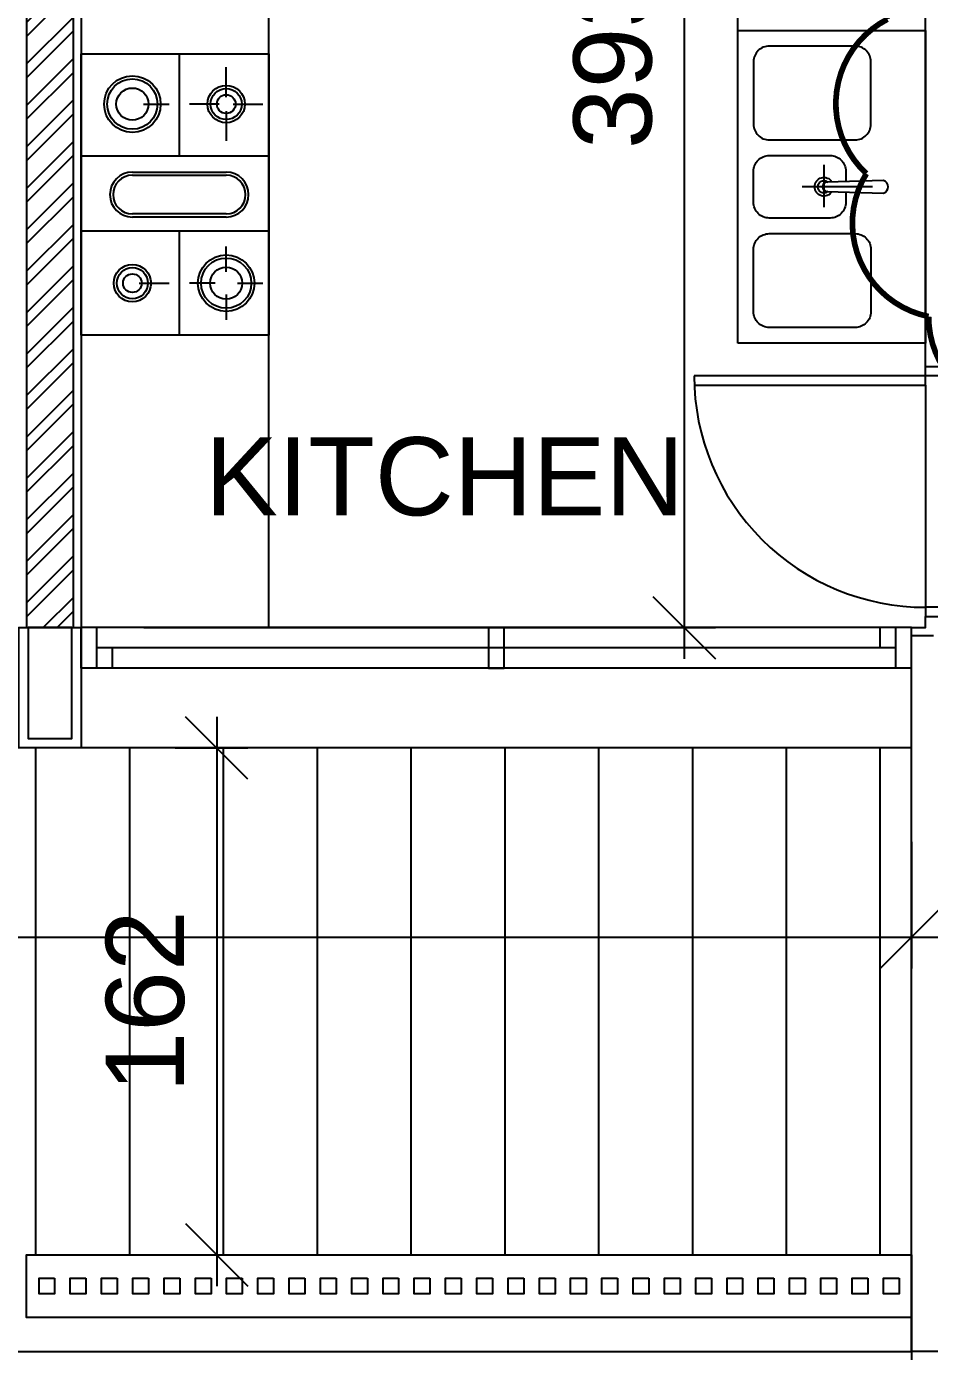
# Model space of a CAD drawing. Extents: x -1.8 to 45.6, y -22.6 to 61.5.
# Drawn here: x 8.678 to 11.566, y 3.5 to 7.738 of the extents above; entities that cross this region are included whole.
import ezdxf
from ezdxf.enums import TextEntityAlignment as Align

# ---------------------------------------------------------------- set-up
doc = ezdxf.new("R2010")
doc.units = 0
doc.header["$MEASUREMENT"] = 0
doc.header["$PDMODE"] = 35
doc.header["$PDSIZE"] = 0.3
doc.layers.get('0').update_dxf_attribs({"linetype": 'CONTINUOUS'})
doc.layers.get('DEFPOINTS').update_dxf_attribs({"linetype": 'CONTINUOUS'})
for name, color, linetype in [('60%', 7, 'CONTINUOUS'), ('A-ALU', 9, 'CONTINUOUS'), ('A-AREAS', 6, 'CONTINUOUS'), ('A-claustra', 9, 'CONTINUOUS'), ('a-dim', 3, 'CONTINUOUS'), ('A-DOORS', 1, 'CONTINUOUS'), ('A-HATCH-WALL', 8, 'CONTINUOUS'), ('a-kitchen', 95, 'CONTINUOUS'), ('A-NOMENCLATURE', 3, 'CONTINUOUS'), ('A-PLASTER', 8, 'CONTINUOUS'), ('A-PORTE', 1, 'CONTINUOUS'), ('A-PROJECTION', 9, 'CONTINUOUS'), ('a-revetement', 1, 'CONTINUOUS'), ('a-stru-fac', 200, 'CONTINUOUS'), ('A-TILES', 137, 'CONTINUOUS'), ('A-WALL', 4, 'CONTINUOUS')]:
    doc.layers.add(name, color=color, linetype=linetype)
doc.styles.add('A100-STEXT', font='arial.ttf', dxfattribs={"height": 0.25})
doc.dimstyles.new('A100-DIM', dxfattribs={"dimtxt": 0.25, "dimasz": 0.2, "dimexe": 0.1, "dimexo": 0.3, "dimgap": 0.1, "dimtad": 1, "dimlfac": 100, "dimrnd": 0.5, "dimdsep": 46, "dimtxsty": 'A100-STEXT', "dimblk1": 'OBLIQUE', "dimblk2": 'OBLIQUE', "dimsah": 1, "dimcen": -0.05, "dimdle": 0.1, "dimclrd": 15, "dimclre": 15, "dimclrt": 256, "dimadec": 0, "dimazin": 0, "dimtfac": 0.28, "dimtix": 1, "dimtmove": 2, "dimatfit": 3, "dimldrblk": 'OBLIQUE', "dimfxl": 1, "dimtolj": 1, "dimarcsym": 0})

# ---------------------------------------------------------------- blocks, each defined once
blk = doc.blocks.new('sink')
at = {"layer": 'a-kitchen'}
for p, q in [((0.325, -0.43), (0.325, -0.565)), ((0.17, -0.5), (0.395, -0.5))]:
    blk.add_line(p, q, dxfattribs=at)
blk.add_lwpolyline([(0.6, -1), (0.6, 0), (0, 0), (0, -1)], close=True, dxfattribs=at)
for points in [[(0.225, -0.05), (0.5, -0.05, -0.414214), (0.55, -0.1), (0.55, -0.3, -0.414214), (0.5, -0.35), (0.225, -0.35, -0.414214), (0.175, -0.3), (0.175, -0.1, -0.414214)], [(0.1342, -0.4799), (0.316, -0.4851, -0.89936), (0.316, -0.5149), (0.1342, -0.5201, -0.70892)], [(0.225, -0.95), (0.5, -0.95, 0.414214), (0.55, -0.9), (0.55, -0.7, 0.414214), (0.5, -0.65), (0.225, -0.65, 0.414214), (0.175, -0.7), (0.175, -0.9, 0.414214)]]:
    blk.add_lwpolyline(points, format="xyb", close=True, dxfattribs=at)
blk.add_lwpolyline([(0.255, -0.5165), (0.255, -0.55, 0.414214), (0.305, -0.6), (0.5, -0.6, 0.414214), (0.55, -0.55), (0.55, -0.45, 0.414214), (0.5, -0.4), (0.305, -0.4, 0.414214), (0.255, -0.45), (0.255, -0.4835, 62.569326)], format="xyb", dxfattribs=at)
for radius, start, end in [(0.03, 211.8659, 148.1341), (0.02, 229.2152, 130.7848)]:
    blk.add_arc((0.325, -0.5), radius, start, end, dxfattribs=at)
blk = doc.blocks.new('oven')
at = {"layer": 'a-kitchen'}
for p, q in [((0.3135, 0), (0.3135, -0.3272)), ((0.3135, 0), (0.3135, -0.3272)), ((0.4635, -0.1383), (0.4635, -0.0427)), ((0.4635, -0.1383), (0.4635, -0.0427)), ((0.1993, -0.1605), (0.2811, -0.1605)), ((0.1993, -0.1605), (0.2811, -0.1605)), ((0.4414, -0.1605), (0.346, -0.1605)), ((0.4414, -0.1605), (0.346, -0.1605)), ((0.4857, -0.1605), (0.5811, -0.1605)), ((0.4857, -0.1605), (0.5811, -0.1605)), ((0.4635, -0.1827), (0.4635, -0.2782)), ((0.4635, -0.1827), (0.4635, -0.2782)), ((0.5935, -0.3272), (0, -0.3272)), ((0.6, -0.3272), (0, -0.3272)), ((0.1635, -0.3781), (0.4635, -0.3781)), ((0.1635, -0.3781), (0.4635, -0.3781)), ((0.1635, -0.3881), (0.4635, -0.3881)), ((0.1635, -0.3881), (0.4635, -0.3881)), ((0.4635, -0.5119), (0.1635, -0.5119)), ((0.4635, -0.5119), (0.1635, -0.5119)), ((0.4635, -0.5219), (0.1635, -0.5219)), ((0.4635, -0.5219), (0.1635, -0.5219)), ((0.5935, -0.5667), (0, -0.5667)), ((0.6, -0.5667), (0, -0.5667)), ((0.3135, -0.5667), (0.3135, -0.9)), ((0.3135, -0.5667), (0.3135, -0.9)), ((0.4635, -0.6976), (0.4635, -0.6156)), ((0.4635, -0.6976), (0.4635, -0.6156)), ((0.1857, -0.7333), (0.2811, -0.7333)), ((0.1857, -0.7333), (0.2811, -0.7333)), ((0.4278, -0.7333), (0.346, -0.7333)), ((0.4278, -0.7333), (0.346, -0.7333)), ((0.4993, -0.7333), (0.5811, -0.7333)), ((0.4993, -0.7333), (0.5811, -0.7333)), ((0.4635, -0.7691), (0.4635, -0.8511)), ((0.4635, -0.7691), (0.4635, -0.8511))]:
    blk.add_line(p, q, dxfattribs=at)
blk.add_lwpolyline([(0, -0.9), (0, 0), (0.6, 0), (0.6, -0.9)], close=True, dxfattribs=at)
for centre, radius in [((0.1635, -0.1605), 0.0904), ((0.1635, -0.1605), 0.0904), ((0.1635, -0.1605), 0.0804), ((0.1635, -0.1605), 0.0804), ((0.1635, -0.1605), 0.0514), ((0.1635, -0.1605), 0.0514), ((0.4635, -0.1605), 0.0597), ((0.4635, -0.1605), 0.0597), ((0.4635, -0.1605), 0.0497), ((0.4635, -0.1605), 0.0497), ((0.4635, -0.1605), 0.0299), ((0.4635, -0.1605), 0.0299), ((0.1635, -0.7333), 0.0597), ((0.1635, -0.7333), 0.0597), ((0.4635, -0.7333), 0.0904), ((0.4635, -0.7333), 0.0904), ((0.4635, -0.7333), 0.0804), ((0.4635, -0.7333), 0.0804), ((0.1635, -0.7333), 0.0497), ((0.1635, -0.7333), 0.0497), ((0.1635, -0.7333), 0.0299), ((0.1635, -0.7333), 0.0299), ((0.4635, -0.7333), 0.0514), ((0.4635, -0.7333), 0.0514)]:
    blk.add_circle(centre, radius, dxfattribs=at)
for centre, radius, start, end in [((0.1635, -0.45), 0.0719, 90, 270), ((0.1635, -0.45), 0.0719, 90, 270), ((0.4635, -0.45), 0.0719, 270, 90), ((0.4635, -0.45), 0.0719, 270, 90), ((0.1635, -0.45), 0.0619, 90, 270), ((0.1635, -0.45), 0.0619, 90, 270), ((0.4635, -0.45), 0.0619, 270, 90), ((0.4635, -0.45), 0.0619, 270, 90)]:
    blk.add_arc(centre, radius, start, end, dxfattribs=at)
blk = doc.blocks.new('P80E19D')
at = {"layer": 'A-PORTE'}
for p, q in [((0, -0.19), (0, 0)), ((0, 0), (0.05, 0)), ((0.05, 0), (0.05, -0.14)), ((0.75, 0), (0.75, -0.14)), ((0.8, 0), (0.75, 0)), ((0.8, -0.19), (0.8, 0)), ((0.05, -0.14), (0.03, -0.14)), ((0.03, -0.14), (0.03, -0.19)), ((0.75, -0.14), (0.77, -0.14)), ((0.77, -0.14), (0.77, -0.19)), ((0.03, -0.19), (0, -0.19)), ((0.06, -0.19), (0.02, -0.19)), ((0.03, -0.19), (0.03, -0.93)), ((0.06, -0.93), (0.06, -0.19)), ((0.77, -0.19), (0.8, -0.19))]:
    blk.add_line(p, q, dxfattribs=at)
blk.add_arc((0.03, -0.19), 0.74, 270, 0, dxfattribs=at)
blk = doc.blocks.new('A$C5D3262F0')
at = {"layer": 'A-ALU'}
for p, q in [((11.5084, 5.815), (8.8534, 5.815)), ((8.8534, 5.685), (8.8534, 5.815)), ((8.9034, 5.685), (8.9034, 5.815)), ((11.4084, 5.75), (11.4084, 5.815)), ((11.4584, 5.685), (11.4584, 5.815)), ((11.5084, 5.685), (11.5084, 5.815)), ((11.4584, 5.75), (8.9034, 5.75)), ((8.9534, 5.685), (8.9534, 5.75)), ((11.5084, 5.685), (8.8534, 5.685))]:
    blk.add_line(p, q, dxfattribs=at)
blk.add_lwpolyline([(10.2059, 5.815), (10.1559, 5.815), (10.1559, 5.685), (10.2059, 5.685)], close=True, dxfattribs=at)
blk = doc.blocks.new('_OBLIQUE')
at = {"color": 0, "linetype": 'ByBlock'}
blk.add_line((-0.5, -0.5), (0.5, 0.5), dxfattribs=at)
blk = doc.blocks.new('*D86')
at = {"layer": 'a-dim', "color": 15, "lineweight": -2}
for p, q in [((7.602, 11.7), (7.602, 5.715)), ((8.2034, 11.6), (7.502, 11.6)), ((8.4534, 5.815), (7.502, 5.815))]:
    blk.add_line(p, q, dxfattribs=at)
at = {"layer": 'DEFPOINTS', "color": 0}
for p in [(8.5034, 11.6), (7.602, 5.815), (8.7534, 5.815)]:
    blk.add_point(p, dxfattribs=at)
at = {"layer": 'a-dim', "color": 15, "lineweight": -2, "xscale": 0.2, "yscale": 0.2, "zscale": 0.2}
for p, rotation in [((7.602, 11.6), 90), ((7.602, 5.815), 270)]:
    blk.add_blockref('_OBLIQUE', p, dxfattribs=dict(at, rotation=rotation))
at = {"layer": 'a-dim', "insert": (7.3743, 8.7075), "char_height": 0.25, "attachment_point": 5, "rotation": 90, "style": 'A100-STEXT'}
blk.add_mtext('\\A1;578.5', dxfattribs=at)
blk = doc.blocks.new('*D127')
at = {"layer": 'a-dim', "color": 15, "lineweight": -2}
for p, q in [((10.7816, 9.85), (10.7816, 5.715)), ((11.2784, 9.75), (10.6816, 9.75)), ((9.0534, 5.815), (10.8816, 5.815))]:
    blk.add_line(p, q, dxfattribs=at)
at = {"layer": 'DEFPOINTS', "color": 0}
for p in [(11.5784, 9.75), (8.7534, 5.815), (10.7816, 5.815)]:
    blk.add_point(p, dxfattribs=at)
at = {"layer": 'a-dim', "color": 15, "lineweight": -2, "xscale": 0.2, "yscale": 0.2, "zscale": 0.2}
for p, rotation in [((10.7816, 9.75), 90), ((10.7816, 5.815), 270)]:
    blk.add_blockref('_OBLIQUE', p, dxfattribs=dict(at, rotation=rotation))
at = {"layer": 'a-dim', "insert": (10.5539, 7.7825), "char_height": 0.25, "attachment_point": 5, "rotation": 90, "style": 'A100-STEXT'}
blk.add_mtext('\\A1;393.5', dxfattribs=at)
blk = doc.blocks.new('*D262')
at = {"layer": 'a-dim', "color": 15, "lineweight": -2}
for p, q in [((4.2984, 5.13), (4.2984, 4.7248)), ((11.5084, 5.13), (11.5084, 4.7248)), ((4.1984, 4.8248), (11.6084, 4.8248))]:
    blk.add_line(p, q, dxfattribs=at)
at = {"layer": 'DEFPOINTS', "color": 0}
for p in [(4.2984, 5.43), (11.5084, 5.43), (11.5084, 4.8248)]:
    blk.add_point(p, dxfattribs=at)
at = {"layer": 'a-dim', "color": 15, "lineweight": -2, "xscale": 0.2, "yscale": 0.2, "zscale": 0.2, "rotation": 180}
blk.add_blockref('_OBLIQUE', (4.2984, 4.8248), dxfattribs=at)
at = {"layer": 'a-dim', "color": 15, "lineweight": -2, "xscale": 0.2, "yscale": 0.2, "zscale": 0.2}
blk.add_blockref('_OBLIQUE', (11.5084, 4.8248), dxfattribs=at)
at = {"layer": 'a-dim', "insert": (7.9034, 5.0503), "char_height": 0.25, "attachment_point": 5, "style": 'A100-STEXT'}
blk.add_mtext('\\A1;721', dxfattribs=at)
blk = doc.blocks.new('*D263')
at = {"layer": 'a-dim', "color": 15, "lineweight": -2}
for p, q in [((9.2865, 5.53), (9.2865, 3.7089)), ((9.1534, 5.43), (9.3865, 5.43)), ((9.1534, 3.8089), (9.3865, 3.8089))]:
    blk.add_line(p, q, dxfattribs=at)
at = {"layer": 'DEFPOINTS', "color": 0}
for p in [(8.8534, 5.43), (8.8534, 3.8089), (9.2865, 3.8089)]:
    blk.add_point(p, dxfattribs=at)
at = {"layer": 'a-dim', "color": 15, "lineweight": -2, "xscale": 0.2, "yscale": 0.2, "zscale": 0.2}
for p, rotation in [((9.2865, 5.43), 90), ((9.2865, 3.8089), 270)]:
    blk.add_blockref('_OBLIQUE', p, dxfattribs=dict(at, rotation=rotation))
at = {"layer": 'a-dim', "insert": (9.0588, 4.6194), "char_height": 0.25, "attachment_point": 5, "rotation": 90, "style": 'A100-STEXT'}
blk.add_mtext('\\A1;162', dxfattribs=at)
blk = doc.blocks.new('*D306')
at = {"layer": '60%', "color": 15, "lineweight": -2}
for p, q in [((4.2984, 3.793), (4.2984, 2.5371)), ((11.5084, 3.793), (11.5084, 2.5371)), ((4.1984, 2.6371), (11.6084, 2.6371))]:
    blk.add_line(p, q, dxfattribs=at)
at = {"layer": 'DEFPOINTS', "color": 0}
for p in [(4.2984, 4.093), (11.5084, 4.093), (11.5084, 2.6371)]:
    blk.add_point(p, dxfattribs=at)
at = {"layer": '60%', "color": 15, "lineweight": -2, "xscale": 0.2, "yscale": 0.2, "zscale": 0.2, "rotation": 180}
blk.add_blockref('_OBLIQUE', (4.2984, 2.6371), dxfattribs=at)
at = {"layer": '60%', "color": 15, "lineweight": -2, "xscale": 0.2, "yscale": 0.2, "zscale": 0.2}
blk.add_blockref('_OBLIQUE', (11.5084, 2.6371), dxfattribs=at)
at = {"layer": '60%', "insert": (7.9034, 2.8626), "char_height": 0.25, "attachment_point": 5, "style": 'A100-STEXT'}
blk.add_mtext('\\A1;721', dxfattribs=at)

msp = doc.modelspace()

# ---------------------------------------------------------------- hatches: boundary and pattern name
at = {"layer": 'A-HATCH-WALL'}
h = msp.add_hatch(dxfattribs=at)
h.set_pattern_fill('ANSI32', color=256, scale=0.25, style=0)
h.paths.add_polyline_path([(9.47837, 9.75), (9.47837, 9.9), (8.67837, 9.9), (8.67837, 5.815), (8.82837, 5.815), (8.82837, 9.75)])
at = {"layer": 'A-TILES'}
h = msp.add_hatch(dxfattribs=at)
h.set_pattern_fill('_USER', color=256, scale=0.3, angle=90, style=0, pattern_type=0)
h.set_pattern_definition([(90, (30.60837, 8.1), (-0.3, 2e-17), [])])
h.paths.add_polyline_path([(11.50837, 5.43), (8.87837, 5.43), (8.67837, 5.43), (7.72837, 5.43), (7.52837, 5.43), (4.29837, 5.43), (4.29837, 3.8089), (8.67837, 3.8089), (11.50837, 3.8089)])

# ---------------------------------------------------------------- linework, layer by layer
at = {"layer": 'A-ALU'}
msp.add_line((11.50837, 5.43), (8.85337, 5.43), dxfattribs=at)
at = {"layer": 'A-AREAS'}
msp.add_lwpolyline([(3.85837, 20.75), (11.50837, 20.75), (11.50837, 22.5962), (13.67837, 22.5962), (13.67837, 18.325), (11.72837, 18.325), (11.72837, 17.4), (11.72837, 17.4), (11.72837, 11.725), (10.50337, 11.725), (10.50337, 9.825), (11.72837, 9.825), (11.72837, 7.7), (13.67837, 7.7), (13.67837, 3.5), (11.50837, 3.5), (11.50837, 5.43), (4.29837, 5.43)], dxfattribs=at)
at = {"layer": 'A-AREAS', "color": 30, "const_width": 0.01829}
msp.add_lwpolyline([(13.2025, 7.39365, 0.5205671), (13.06797, 7.87366, 0.5205671), (12.70357, 8.21383, 0.5205671), (12.21546, 8.31507, 0.5205671), (11.74583, 8.14788, 0.5205671), (11.43149, 7.76097, 0.5205671), (11.36403, 7.26706, 0.5205671), (11.56308, 6.81002, 0.5205671), (11.97067, 6.52301, 0.5205671), (12.46805, 6.48963, 0.5205671), (12.91033, 6.71961, 0.5205671)], format="xyb", close=True, dxfattribs=at)
at = {"layer": 'A-AREAS'}
msp.add_lwpolyline([(11.50837, 5.43), (4.29837, 5.43), (4.29837, 3.8089), (2.03312, 3.5), (11.50837, 3.5)], close=True, dxfattribs=at)
at = {"layer": 'A-claustra'}
for points in [[(11.50837, 3.8089), (11.50837, 3.6089), (8.67837, 3.6089), (8.67837, 3.8089)], [(8.76837, 3.7339), (8.76837, 3.6839), (8.71837, 3.6839), (8.71837, 3.7339)], [(8.86837, 3.7339), (8.86837, 3.6839), (8.81837, 3.6839), (8.81837, 3.7339)], [(8.96837, 3.7339), (8.96837, 3.6839), (8.91837, 3.6839), (8.91837, 3.7339)], [(9.06837, 3.7339), (9.06837, 3.6839), (9.01837, 3.6839), (9.01837, 3.7339)], [(9.16837, 3.7339), (9.16837, 3.6839), (9.11837, 3.6839), (9.11837, 3.7339)], [(9.26837, 3.7339), (9.26837, 3.6839), (9.21837, 3.6839), (9.21837, 3.7339)], [(9.36837, 3.7339), (9.36837, 3.6839), (9.31837, 3.6839), (9.31837, 3.7339)], [(9.46837, 3.7339), (9.46837, 3.6839), (9.41837, 3.6839), (9.41837, 3.7339)], [(9.56837, 3.7339), (9.56837, 3.6839), (9.51837, 3.6839), (9.51837, 3.7339)], [(9.66837, 3.7339), (9.66837, 3.6839), (9.61837, 3.6839), (9.61837, 3.7339)], [(9.76837, 3.7339), (9.76837, 3.6839), (9.71837, 3.6839), (9.71837, 3.7339)], [(9.86837, 3.7339), (9.86837, 3.6839), (9.81837, 3.6839), (9.81837, 3.7339)], [(9.96837, 3.7339), (9.96837, 3.6839), (9.91837, 3.6839), (9.91837, 3.7339)], [(10.06837, 3.7339), (10.06837, 3.6839), (10.01837, 3.6839), (10.01837, 3.7339)], [(10.16837, 3.7339), (10.16837, 3.6839), (10.11837, 3.6839), (10.11837, 3.7339)], [(10.26837, 3.7339), (10.26837, 3.6839), (10.21837, 3.6839), (10.21837, 3.7339)], [(10.36837, 3.7339), (10.36837, 3.6839), (10.31837, 3.6839), (10.31837, 3.7339)], [(10.46837, 3.7339), (10.46837, 3.6839), (10.41837, 3.6839), (10.41837, 3.7339)], [(10.56837, 3.7339), (10.56837, 3.6839), (10.51837, 3.6839), (10.51837, 3.7339)], [(10.66837, 3.7339), (10.66837, 3.6839), (10.61837, 3.6839), (10.61837, 3.7339)], [(10.76837, 3.7339), (10.76837, 3.6839), (10.71837, 3.6839), (10.71837, 3.7339)], [(10.86837, 3.7339), (10.86837, 3.6839), (10.81837, 3.6839), (10.81837, 3.7339)], [(10.96837, 3.7339), (10.96837, 3.6839), (10.91837, 3.6839), (10.91837, 3.7339)], [(11.06837, 3.7339), (11.06837, 3.6839), (11.01837, 3.6839), (11.01837, 3.7339)], [(11.16837, 3.7339), (11.16837, 3.6839), (11.11837, 3.6839), (11.11837, 3.7339)], [(11.26837, 3.7339), (11.26837, 3.6839), (11.21837, 3.6839), (11.21837, 3.7339)], [(11.36837, 3.7339), (11.36837, 3.6839), (11.31837, 3.6839), (11.31837, 3.7339)], [(11.46837, 3.7339), (11.46837, 3.6839), (11.41837, 3.6839), (11.41837, 3.7339)]]:
    msp.add_lwpolyline(points, close=True, dxfattribs=at)
at = {"layer": 'a-kitchen'}
for p, q in [((9.45337, 5.815), (9.45337, 9.725)), ((10.95337, 6.725), (10.95337, 9.725))]:
    msp.add_line(p, q, dxfattribs=at)
at = {"layer": 'A-PLASTER'}
for points in [[(9.47837, 9.725), (8.85337, 9.725), (8.85337, 5.815)], [(11.55337, 6.65), (11.55337, 9.725), (10.37837, 9.725)], [(11.50837, 5.815), (11.55337, 5.815), (11.55337, 5.85)]]:
    msp.add_lwpolyline(points, dxfattribs=at)
at = {"layer": 'A-PROJECTION'}
msp.add_line((2.02837, 3.5), (11.50837, 3.5), dxfattribs=at)
at = {"layer": 'a-revetement'}
for p, q in [((11.50837, 3.5), (11.50837, 5.79)), ((11.50837, 5.79), (11.57837, 5.79)), ((11.94837, 3.5), (11.50837, 3.5))]:
    msp.add_line(p, q, dxfattribs=at)
msp.add_lwpolyline([(8.65337, 5.43), (8.65337, 5.815), (8.85337, 5.815), (8.85337, 5.43)], close=True, dxfattribs=at)
at = {"layer": 'a-stru-fac'}
msp.add_lwpolyline([(8.82337, 5.815), (8.68337, 5.815), (8.68337, 5.46), (8.82337, 5.46)], close=True, dxfattribs=at)
at = {"layer": 'A-TILES'}
msp.add_line((11.55337, 6.59), (11.55337, 5.88), dxfattribs=at)
at = {"layer": 'A-WALL'}
msp.add_lwpolyline([(9.47837, 9.9), (8.67837, 9.9), (8.67837, 5.815), (8.82837, 5.815), (8.82837, 9.75), (9.47837, 9.75)], close=True, dxfattribs=at)

# ---------------------------------------------------------------- block references
at = {"layer": 'A-ALU'}
msp.add_blockref('A$C5D3262F0', (0, 0), dxfattribs=at)
at = {"layer": 'A-DOORS', "rotation": 270.0000000026804}
msp.add_blockref('P80E19D', (11.74337, 6.65), dxfattribs=at)
at = {"layer": 'a-kitchen', "xscale": -1, "rotation": 359.9999999999276}
msp.add_blockref('sink', (11.55337, 7.725), dxfattribs=at)
at = {"layer": 'a-kitchen', "rotation": 359.9999999977014}
msp.add_blockref('oven', (8.85337, 7.65), dxfattribs=at)

# ---------------------------------------------------------------- texts
at = {"layer": 'A-NOMENCLATURE', "style": 'A100-STEXT'}
msp.add_text('KITCHEN', height=0.25, dxfattribs=at).set_placement((10.01551, 6.29913), align=Align.MIDDLE)

# ---------------------------------------------------------------- dimensions: what is measured, and where the dimension line sits
at = {"layer": '60%'}
dim = msp.add_linear_dim(base=(11.50837, 2.63713), p1=(4.29837, 4.09304), p2=(11.50837, 4.09304), dimstyle='A100-DIM', dxfattribs=at)
dim.commit()
dim.dimension.update_dxf_attribs({"geometry": '*D306', "text_midpoint": (7.90337, 2.86264)})
at = {"layer": 'a-dim'}
for base, p1, picture, middle in [((7.60199, 5.815), (8.50337, 11.6), '*D86', (7.37434, 8.7075)), ((10.78164, 5.815), (11.57837, 9.75), '*D127', (10.55391, 7.7825))]:
    dim = msp.add_linear_dim(base=base, p1=p1, p2=(8.75337, 5.815), angle=90, dimstyle='A100-DIM', dxfattribs=at)
    dim.commit()
    dim.dimension.update_dxf_attribs({"geometry": picture, "text_midpoint": middle})
for p1, p2, distance, picture, middle in [((8.85337, 5.43), (8.85337, 3.8089), 0.43312, '*D263', (9.05885, 4.61945)), ((4.29837, 5.43), (11.50837, 5.43), -0.60523, '*D262', (7.90337, 5.05028))]:
    dim = msp.add_aligned_dim(p1=p1, p2=p2, distance=distance, dimstyle='A100-DIM', dxfattribs=at)
    dim.commit()
    dim.dimension.update_dxf_attribs({"geometry": picture, "text_midpoint": middle})

doc.saveas('drawing.dxf')
